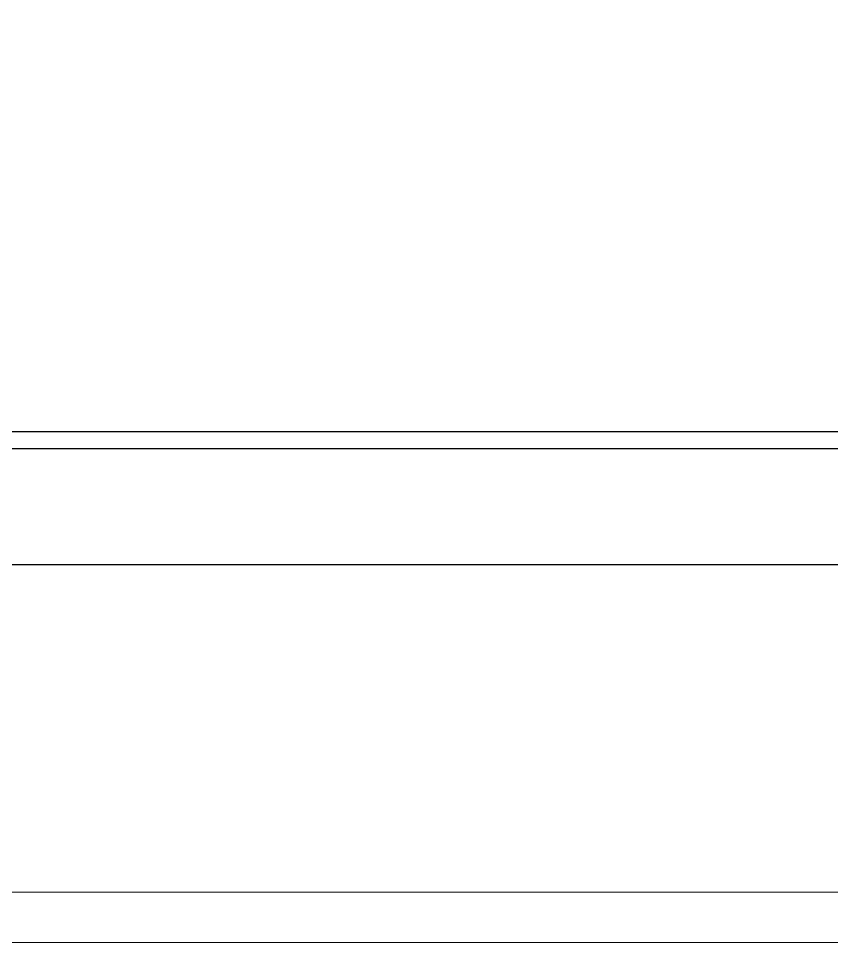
# Model space of a CAD drawing. Header units: millimetres. Extents: x -27104 to 125781, y -3376 to 46996.
# Drawn here: x 118685.08 to 118709.12, y 18682.55 to 18709.85 of the extents above; entities that cross this region are included whole.
import ezdxf

# ---------------------------------------------------------------- set-up
doc = ezdxf.new("R2010")
doc.units = ezdxf.units.MM
doc.header["$LTSCALE"] = 100
doc.header["$MEASUREMENT"] = 0
doc.layers.get('0').update_dxf_attribs({"linetype": 'CONTINUOUS'})
for name, color, linetype in [('ELE7 (0.07)', 8, 'CONTINUOUS'), ('ELE9', 9, 'CONTINUOUS'), ('OVERHEAD DOOR - 1', 4, 'CONTINUOUS'), ('OVERHEAD DOOR - ELE', 9, 'CONTINUOUS'), ('주차-화물', 251, 'CONTINUOUS')]:
    doc.layers.add(name, color=color, linetype=linetype)

# ---------------------------------------------------------------- blocks, each defined once
blk = doc.blocks.new('A$Ca9da7916')
at = {"layer": 'ELE7 (0.07)', "ltscale": 0.002}
blk.add_line((227, 7675), (227, 10125), dxfattribs=at)
at = {"layer": 'OVERHEAD DOOR - 1', "lineweight": 0}
for p, q in [((722, 10170.4), (722, 7629.6)), ((798, 7629.6), (798, 10170.4))]:
    blk.add_line(p, q, dxfattribs=at)
at = {"layer": 'OVERHEAD DOOR - ELE', "ltscale": 0.002}
blk.add_line((27, 10125), (27, 7675), dxfattribs=at)
blk = doc.blocks.new('A$C9dd89177')
at = {"layer": '주차-화물', "ltscale": 0.1}
blk.add_lwpolyline([(0, 0), (11000, 0), (11000, 3250), (0, 3250), (0, 0), (11000, 3250)], dxfattribs=at)
blk = doc.blocks.new('ggtyu')
at = {"layer": 'ELE9', "color": 253, "ltscale": 0.1, "xscale": 0.01956378461538462, "yscale": 0.01956378461538462, "zscale": 0.01956378461538462, "rotation": 270}
for name, p in [('A$C9dd89177', (57092.61, 18912.347)), ('A$Ca9da7916', (56953.218, 18698.163))]:
    blk.add_blockref(name, p, dxfattribs=at)

msp = doc.modelspace()

# ---------------------------------------------------------------- block references
msp.add_blockref('ggtyu', (61575, 0))

doc.saveas('drawing.dxf')
